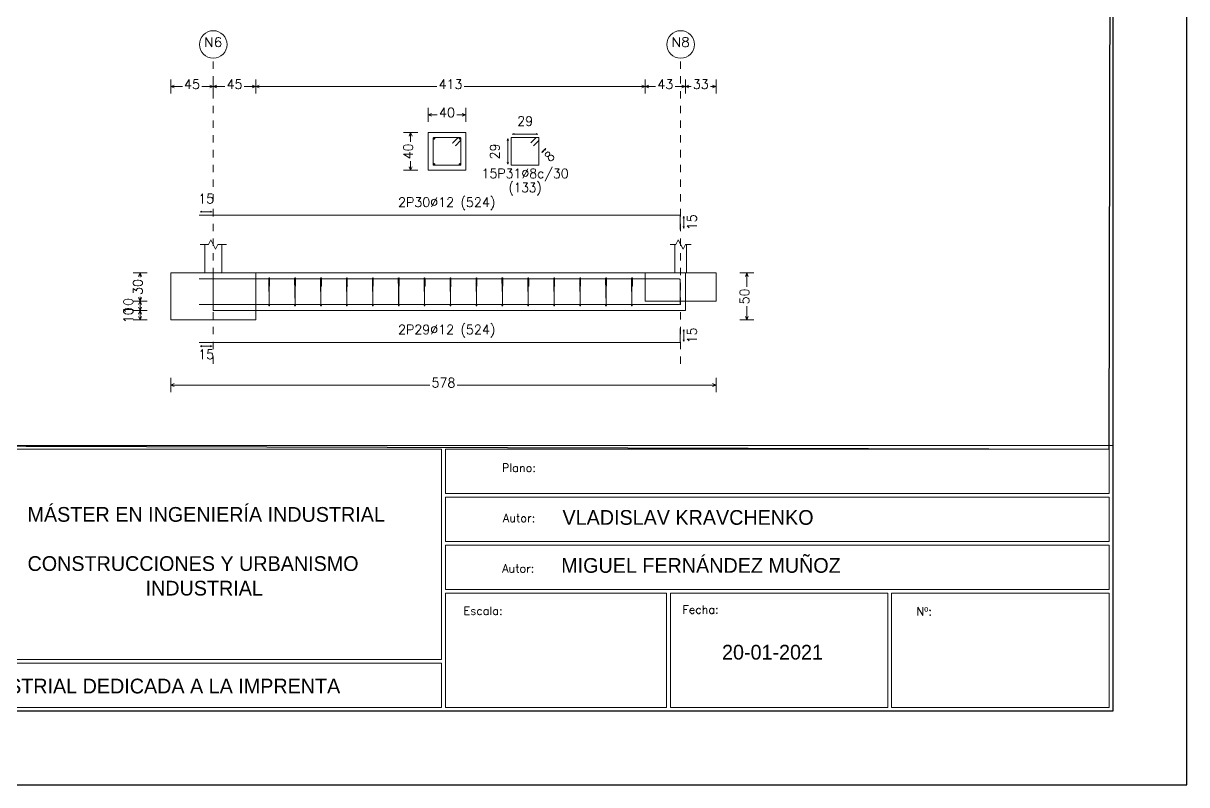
# Model space of a CAD drawing. Header units: millimetres. Extents: x -252 to 259, y -4 to 137.
# Drawn here: x 242.91 to 258.68, y 23.3 to 33.63 of the extents above; entities that cross this region are included whole.
import ezdxf
from ezdxf.enums import TextEntityAlignment as Align

# ---------------------------------------------------------------- set-up
doc = ezdxf.new("R2010")
doc.units = ezdxf.units.MM
doc.linetypes.add('CYPE_PUNTO', pattern=[0.075, 0, -0.075])
doc.layers.get('0').update_dxf_attribs({"lineweight": 0})
for name, color, linetype, lineweight in [('CIM_COTAS', 2, 'Continuous', 0), ('CIM_DIB_ARMADOS', 4, 'Continuous', 0), ('CIM_GEOMETRIA', 2, 'Continuous', 0), ('CIM_TXT_ARMADOS', 3, 'Continuous', 0)]:
    doc.layers.add(name, color=color, linetype=linetype, lineweight=lineweight)
doc.layers.add('VG', color=7, linetype='Continuous')
doc.styles.add('CYPETXT', font='romans__.ttf', dxfattribs={"height": 0.2})

# ---------------------------------------------------------------- blocks, each defined once
blk = doc.blocks.new('PLANTILLA')
for p, q in [((72903.71, 49199.611), (72885.71, 49199.611)), ((72885.76, 49199.561), (72894.61, 49199.561)), ((72894.61, 49199.561), (72894.61, 49198.911)), ((72894.66, 49199.561), (72903.66, 49199.561)), ((72894.66, 49198.961), (72894.66, 49199.561)), ((72903.66, 49199.561), (72903.66, 49198.961)), ((72903.71, 49196.011), (72903.71, 49199.611)), ((72894.61, 49198.911), (72894.61, 49198.261)), ((72903.66, 49198.961), (72894.66, 49198.961)), ((72894.66, 49198.911), (72903.66, 49198.911)), ((72894.66, 49198.311), (72894.66, 49198.911)), ((72903.66, 49198.911), (72903.66, 49198.311)), ((72894.61, 49198.261), (72894.61, 49197.611)), ((72903.66, 49198.311), (72894.66, 49198.311)), ((72894.66, 49198.261), (72903.66, 49198.261)), ((72894.66, 49197.661), (72894.66, 49198.261)), ((72903.66, 49198.261), (72903.66, 49197.661)), ((72903.66, 49197.661), (72894.66, 49197.661)), ((72894.61, 49197.611), (72894.61, 49196.711)), ((72894.66, 49197.611), (72897.66, 49197.611)), ((72894.66, 49197.611), (72894.66, 49196.061)), ((72897.66, 49196.061), (72897.66, 49197.611)), ((72897.71, 49197.611), (72900.66, 49197.611)), ((72897.71, 49196.061), (72897.71, 49197.611)), ((72900.66, 49196.061), (72900.66, 49197.611)), ((72900.71, 49197.611), (72903.66, 49197.611)), ((72900.71, 49196.061), (72900.71, 49197.611)), ((72903.66, 49197.611), (72903.66, 49196.061)), ((72885.76, 49196.711), (72894.61, 49196.711)), ((72894.61, 49196.661), (72885.76, 49196.661)), ((72894.61, 49196.661), (72894.61, 49196.061)), ((72894.61, 49196.061), (72885.76, 49196.061)), ((72897.66, 49196.061), (72894.66, 49196.061)), ((72900.66, 49196.061), (72897.71, 49196.061)), ((72903.66, 49196.061), (72900.71, 49196.061)), ((72885.71, 49196.011), (72903.71, 49196.011))]:
    blk.add_line(p, q)
at = {"layer": 'VG'}
for p, q in [((72904.71, 49195.011), (72904.71, 49224.711)), ((72903.71, 49223.711), (72903.71, 49196.011)), ((72903.71, 49196.011), (72864.71, 49196.011)), ((72862.71, 49195.011), (72904.71, 49195.011))]:
    blk.add_line(p, q, dxfattribs=at)
blk.add_lwpolyline([(72864.71, 49223.711), (72864.71, 49196.011), (72885.71, 49196.011), (72885.71, 49199.611), (72903.66, 49199.561), (72903.71, 49223.711), (72864.71, 49223.711)], close=True, dxfattribs=at)
at = {"char_height": 0.11204, "attachment_point": 1}
for s, insert in [('{\\Fsimplex8|c0;Plano:}', (72895.427, 49199.367)), ('{\\Fsimplex8|c0;Autor:}', (72895.441, 49198.685)), ('{\\Fsimplex8|c0;Autor:}', (72895.43, 49198.002)), ('{\\Fsimplex8|c0;Escala:}', (72894.907, 49197.426)), ('{\\Fsimplex8|c0;Fecha:}', (72897.875, 49197.443)), ('{\\Fsimplex8|c0;Nº:}', (72901.047, 49197.419))]:
    blk.add_mtext(s, dxfattribs=dict(at, insert=insert))
at = {"char_height": 0.2, "attachment_point": 1}
for s, width, insert in [('MÁSTER EN INGENIERÍA INDUSTRIAL\\P\\PCONSTRUCCIONES Y URBANISMO\\P^I^IINDUSTRIAL', 5.52485, (72888.996, 49198.778)), ('VLADISLAV KRAVCHENKO', 6.14205, (72896.248, 49198.737)), ('MIGUEL FERNÁNDEZ MUÑOZ', 6.14205, (72896.231, 49198.086)), ('20-01-2021', 2.08938, (72898.411, 49196.909)), ('NAVE INDUSTRIAL DEDICADA A LA IMPRENTA', 6.85352, (72887.276, 49196.45))]:
    blk.add_mtext_dynamic_manual_height_columns(s, width=width, gutter_width=1, heights=[0], dxfattribs=dict(at, insert=insert))

msp = doc.modelspace()

# ---------------------------------------------------------------- hatches: boundary and pattern name
at = {"layer": 'CIM_DIB_ARMADOS'}
h = msp.add_hatch(color=256, dxfattribs=at)
edge = h.paths.add_edge_path()
edge.add_arc((248.727, 32.002), 0.00102, 0, 360)
h = msp.add_hatch(color=256, dxfattribs=at)
edge = h.paths.add_edge_path()
edge.add_arc((248.764, 31.965), 0.00102, 0, 360)
h = msp.add_hatch(color=256, dxfattribs=at)
edge = h.paths.add_edge_path()
edge.add_arc((245.289, 30.159), 0.00102, 0, 360)
h = msp.add_hatch(color=256, dxfattribs=at)
edge = h.paths.add_edge_path()
edge.add_arc((246.232, 30.099), 0.00102, 0, 360)
h = msp.add_hatch(color=256, dxfattribs=at)
edge = h.paths.add_edge_path()
edge.add_arc((246.244, 30.062), 0.00102, 0, 360)
h = msp.add_hatch(color=256, dxfattribs=at)
edge = h.paths.add_edge_path()
edge.add_arc((246.584, 30.099), 0.00102, 0, 360)
h = msp.add_hatch(color=256, dxfattribs=at)
edge = h.paths.add_edge_path()
edge.add_arc((246.595, 30.062), 0.00102, 0, 360)
h = msp.add_hatch(color=256, dxfattribs=at)
edge = h.paths.add_edge_path()
edge.add_arc((246.935, 30.099), 0.00102, 0, 360)
h = msp.add_hatch(color=256, dxfattribs=at)
edge = h.paths.add_edge_path()
edge.add_arc((246.946, 30.062), 0.00102, 0, 360)
h = msp.add_hatch(color=256, dxfattribs=at)
edge = h.paths.add_edge_path()
edge.add_arc((247.286, 30.099), 0.00102, 0, 360)
h = msp.add_hatch(color=256, dxfattribs=at)
edge = h.paths.add_edge_path()
edge.add_arc((247.298, 30.062), 0.00102, 0, 360)
h = msp.add_hatch(color=256, dxfattribs=at)
edge = h.paths.add_edge_path()
edge.add_arc((247.638, 30.099), 0.00102, 0, 360)
h = msp.add_hatch(color=256, dxfattribs=at)
edge = h.paths.add_edge_path()
edge.add_arc((247.649, 30.062), 0.00102, 0, 360)
h = msp.add_hatch(color=256, dxfattribs=at)
edge = h.paths.add_edge_path()
edge.add_arc((247.989, 30.099), 0.00102, 0, 360)
h = msp.add_hatch(color=256, dxfattribs=at)
edge = h.paths.add_edge_path()
edge.add_arc((248, 30.062), 0.00102, 0, 360)
h = msp.add_hatch(color=256, dxfattribs=at)
edge = h.paths.add_edge_path()
edge.add_arc((248.34, 30.099), 0.00102, 0, 360)
h = msp.add_hatch(color=256, dxfattribs=at)
edge = h.paths.add_edge_path()
edge.add_arc((248.352, 30.062), 0.00102, 0, 360)
h = msp.add_hatch(color=256, dxfattribs=at)
edge = h.paths.add_edge_path()
edge.add_arc((248.692, 30.099), 0.00102, 0, 360)
h = msp.add_hatch(color=256, dxfattribs=at)
edge = h.paths.add_edge_path()
edge.add_arc((248.703, 30.062), 0.00102, 0, 360)
h = msp.add_hatch(color=256, dxfattribs=at)
edge = h.paths.add_edge_path()
edge.add_arc((249.043, 30.099), 0.00102, 0, 360)
h = msp.add_hatch(color=256, dxfattribs=at)
edge = h.paths.add_edge_path()
edge.add_arc((249.054, 30.062), 0.00102, 0, 360)
h = msp.add_hatch(color=256, dxfattribs=at)
edge = h.paths.add_edge_path()
edge.add_arc((249.394, 30.099), 0.00102, 0, 360)
h = msp.add_hatch(color=256, dxfattribs=at)
edge = h.paths.add_edge_path()
edge.add_arc((249.406, 30.062), 0.00102, 0, 360)
h = msp.add_hatch(color=256, dxfattribs=at)
edge = h.paths.add_edge_path()
edge.add_arc((249.746, 30.099), 0.00102, 0, 360)
h = msp.add_hatch(color=256, dxfattribs=at)
edge = h.paths.add_edge_path()
edge.add_arc((249.757, 30.062), 0.00102, 0, 360)
h = msp.add_hatch(color=256, dxfattribs=at)
edge = h.paths.add_edge_path()
edge.add_arc((250.097, 30.099), 0.00102, 0, 360)
h = msp.add_hatch(color=256, dxfattribs=at)
edge = h.paths.add_edge_path()
edge.add_arc((250.108, 30.062), 0.00102, 0, 360)
h = msp.add_hatch(color=256, dxfattribs=at)
edge = h.paths.add_edge_path()
edge.add_arc((250.448, 30.099), 0.00102, 0, 360)
h = msp.add_hatch(color=256, dxfattribs=at)
edge = h.paths.add_edge_path()
edge.add_arc((250.459, 30.062), 0.00102, 0, 360)
h = msp.add_hatch(color=256, dxfattribs=at)
edge = h.paths.add_edge_path()
edge.add_arc((250.8, 30.099), 0.00102, 0, 360)
h = msp.add_hatch(color=256, dxfattribs=at)
edge = h.paths.add_edge_path()
edge.add_arc((250.811, 30.062), 0.00102, 0, 360)
h = msp.add_hatch(color=256, dxfattribs=at)
edge = h.paths.add_edge_path()
edge.add_arc((251.151, 30.099), 0.00102, 0, 360)
h = msp.add_hatch(color=256, dxfattribs=at)
edge = h.paths.add_edge_path()
edge.add_arc((251.162, 30.062), 0.00102, 0, 360)
h = msp.add_hatch(color=256, dxfattribs=at)
edge = h.paths.add_edge_path()
edge.add_arc((251.81, 30.003), 0.00102, 0, 360)
h = msp.add_hatch(color=256, dxfattribs=at)
edge = h.paths.add_edge_path()
edge.add_arc((251.81, 29.967), 0.00102, 0, 360)
h = msp.add_hatch(color=256, dxfattribs=at)
edge = h.paths.add_edge_path()
edge.add_arc((245.289, 29.811), 0.00102, 0, 360)

# ---------------------------------------------------------------- linework, layer by layer
at = {"layer": 'CIM_COTAS', "linetype": 'CYPE_PUNTO'}
for p, q in [((245.481, 29.007), (245.481, 33.151)), ((251.817, 29.007), (251.817, 33.151))]:
    msp.add_line(p, q, dxfattribs=at)
at = {"layer": 'CIM_COTAS'}
for p, q in [((244.905, 32.671), (244.905, 32.863)), ((245.481, 32.671), (245.481, 32.863)), ((245.481, 32.671), (245.481, 32.863)), ((246.057, 32.671), (246.057, 32.863)), ((246.057, 32.671), (246.057, 32.863)), ((251.337, 32.671), (251.337, 32.863)), ((251.337, 32.671), (251.337, 32.863)), ((251.881, 32.671), (251.881, 32.863)), ((251.881, 32.671), (251.881, 32.863)), ((252.297, 32.671), (252.297, 32.863)), ((244.905, 32.767), (244.953, 32.787)), ((244.905, 32.767), (244.953, 32.748)), ((244.905, 32.767), (245.062, 32.767)), ((245.325, 32.767), (245.481, 32.767)), ((245.481, 32.767), (245.433, 32.787)), ((245.481, 32.767), (245.433, 32.748)), ((245.481, 32.767), (245.529, 32.787)), ((245.481, 32.767), (245.529, 32.748)), ((245.481, 32.767), (245.638, 32.767)), ((245.901, 32.767), (246.057, 32.767)), ((246.057, 32.767), (246.009, 32.787)), ((246.057, 32.767), (246.009, 32.748)), ((246.057, 32.767), (246.105, 32.787)), ((246.057, 32.767), (246.105, 32.748)), ((246.057, 32.767), (248.512, 32.767)), ((248.883, 32.767), (251.337, 32.767)), ((251.337, 32.767), (251.289, 32.787)), ((251.337, 32.767), (251.289, 32.748)), ((251.337, 32.767), (251.385, 32.787)), ((251.337, 32.767), (251.385, 32.748)), ((251.337, 32.767), (251.478, 32.767)), ((251.741, 32.767), (251.881, 32.767)), ((251.881, 32.767), (251.833, 32.787)), ((251.881, 32.767), (251.833, 32.748)), ((251.881, 32.767), (251.929, 32.787)), ((251.881, 32.767), (251.929, 32.748)), ((251.881, 32.767), (251.958, 32.767)), ((252.221, 32.767), (252.297, 32.767)), ((252.297, 32.767), (252.249, 32.787)), ((252.297, 32.767), (252.249, 32.748)), ((248.393, 32.287), (248.393, 32.479)), ((248.393, 32.383), (248.441, 32.403)), ((248.393, 32.383), (248.441, 32.364)), ((248.393, 32.383), (248.518, 32.383)), ((248.781, 32.383), (248.905, 32.383)), ((248.905, 32.383), (248.857, 32.403)), ((248.905, 32.383), (248.857, 32.364)), ((248.905, 32.287), (248.905, 32.479)), ((248.06, 32.144), (248.252, 32.144)), ((248.156, 32.144), (248.136, 32.096)), ((248.156, 32.144), (248.175, 32.096)), ((248.156, 32.019), (248.156, 32.144)), ((248.156, 31.632), (248.156, 31.756)), ((248.06, 31.632), (248.252, 31.632)), ((248.156, 31.632), (248.136, 31.68)), ((248.156, 31.632), (248.175, 31.68)), ((244.393, 30.241), (244.585, 30.241)), ((244.489, 30.241), (244.469, 30.193)), ((244.489, 30.241), (244.508, 30.193)), ((244.489, 30.18), (244.489, 30.241)), ((252.618, 30.241), (252.81, 30.241)), ((252.714, 30.241), (252.695, 30.193)), ((252.714, 30.241), (252.733, 30.193)), ((252.714, 30.052), (252.714, 30.241)), ((244.393, 29.857), (244.585, 29.857)), ((244.393, 29.857), (244.585, 29.857)), ((244.489, 29.857), (244.469, 29.905)), ((244.489, 29.857), (244.469, 29.809)), ((244.489, 29.857), (244.489, 29.917)), ((244.489, 29.857), (244.508, 29.905)), ((244.489, 29.857), (244.508, 29.809)), ((244.489, 29.729), (244.489, 29.857)), ((244.393, 29.729), (244.585, 29.729)), ((244.393, 29.729), (244.585, 29.729)), ((244.489, 29.729), (244.469, 29.777)), ((244.489, 29.729), (244.469, 29.681)), ((244.489, 29.729), (244.508, 29.777)), ((244.489, 29.729), (244.508, 29.681)), ((244.489, 29.601), (244.489, 29.729)), ((252.714, 29.601), (252.714, 29.789)), ((244.393, 29.601), (244.585, 29.601)), ((244.489, 29.601), (244.469, 29.649)), ((244.489, 29.601), (244.508, 29.649)), ((252.618, 29.601), (252.81, 29.601)), ((252.714, 29.601), (252.695, 29.649)), ((252.714, 29.601), (252.733, 29.649)), ((244.905, 28.623), (244.905, 28.815)), ((244.905, 28.719), (244.953, 28.738)), ((244.905, 28.719), (244.953, 28.7)), ((244.905, 28.719), (248.416, 28.719)), ((248.787, 28.719), (252.297, 28.719)), ((252.297, 28.719), (252.249, 28.738)), ((252.297, 28.719), (252.249, 28.7)), ((252.297, 28.623), (252.297, 28.815))]:
    msp.add_line(p, q, dxfattribs=at)
for centre in [(245.481, 33.338), (251.817, 33.338)]:
    msp.add_circle(centre, 0.187, dxfattribs=at)
at = {"layer": 'CIM_DIB_ARMADOS'}
for p, q in [((248.464, 32.062), (248.487, 32.062)), ((248.475, 32.05), (248.475, 32.073)), ((248.812, 32.062), (248.835, 32.062)), ((248.823, 32.05), (248.823, 32.073)), ((248.464, 31.714), (248.487, 31.714)), ((248.475, 31.702), (248.475, 31.725)), ((248.812, 31.714), (248.835, 31.714)), ((248.823, 31.702), (248.823, 31.725))]:
    msp.add_line(p, q, dxfattribs=at)
for points in [[(248.764, 31.965), (248.833, 32.034), (248.835, 32.038), (248.836, 32.042), (248.836, 32.064), (248.835, 32.069), (248.831, 32.073), (248.826, 32.075), (248.473, 32.075), (248.467, 32.073), (248.464, 32.069), (248.462, 32.064), (248.462, 31.711), (248.464, 31.706), (248.467, 31.702), (248.473, 31.701), (248.826, 31.701), (248.831, 31.702), (248.835, 31.706), (248.836, 31.711), (248.836, 32.064), (248.835, 32.069), (248.831, 32.073), (248.826, 32.075), (248.803, 32.075), (248.799, 32.074), (248.796, 32.072), (248.727, 32.002)], [(249.823, 31.965), (249.895, 32.037), (249.895, 32.075), (249.521, 32.075), (249.521, 31.701), (249.895, 31.701), (249.895, 32.075), (249.858, 32.075), (249.785, 32.002)], [(245.289, 31.022), (245.481, 31.022), (251.81, 31.022), (251.81, 30.83)], [(245.289, 30.159), (245.481, 30.159), (251.797, 30.159), (251.803, 30.157), (251.808, 30.153), (251.81, 30.146), (251.81, 29.967)], [(246.244, 30.062), (246.244, 30.132), (246.244, 30.135), (246.244, 30.139), (246.243, 30.162), (246.243, 30.167), (246.243, 30.17), (246.243, 30.172), (246.238, 30.172), (246.238, 30.17), (246.238, 30.167), (246.238, 30.162), (246.238, 29.808), (246.238, 29.803), (246.238, 29.799), (246.238, 29.798), (246.238, 29.799), (246.238, 29.803), (246.238, 29.808), (246.233, 30.162), (246.233, 30.167), (246.233, 30.17), (246.233, 30.172), (246.232, 30.172), (246.232, 30.171), (246.232, 30.169), (246.232, 30.099)], [(246.595, 30.062), (246.595, 30.132), (246.595, 30.135), (246.595, 30.139), (246.595, 30.162), (246.595, 30.167), (246.594, 30.17), (246.594, 30.172), (246.589, 30.172), (246.589, 30.17), (246.589, 30.167), (246.589, 30.162), (246.589, 29.808), (246.589, 29.803), (246.589, 29.799), (246.589, 29.798), (246.589, 29.799), (246.589, 29.803), (246.589, 29.808), (246.584, 30.162), (246.584, 30.167), (246.584, 30.17), (246.584, 30.172), (246.584, 30.172), (246.584, 30.171), (246.584, 30.169), (246.584, 30.099)], [(246.946, 30.062), (246.946, 30.132), (246.946, 30.135), (246.946, 30.139), (246.946, 30.162), (246.946, 30.167), (246.946, 30.17), (246.946, 30.172), (246.941, 30.172), (246.941, 30.17), (246.941, 30.167), (246.941, 30.162), (246.941, 29.808), (246.941, 29.803), (246.941, 29.799), (246.941, 29.798), (246.941, 29.799), (246.941, 29.803), (246.941, 29.808), (246.936, 30.162), (246.936, 30.167), (246.935, 30.17), (246.935, 30.172), (246.935, 30.172), (246.935, 30.171), (246.935, 30.169), (246.935, 30.099)], [(247.298, 30.062), (247.298, 30.132), (247.298, 30.135), (247.298, 30.139), (247.297, 30.162), (247.297, 30.167), (247.297, 30.17), (247.297, 30.172), (247.292, 30.172), (247.292, 30.17), (247.292, 30.167), (247.292, 30.162), (247.292, 29.808), (247.292, 29.803), (247.292, 29.799), (247.292, 29.798), (247.292, 29.799), (247.292, 29.803), (247.292, 29.808), (247.287, 30.162), (247.287, 30.167), (247.287, 30.17), (247.287, 30.172), (247.286, 30.172), (247.286, 30.171), (247.286, 30.169), (247.286, 30.099)], [(247.649, 30.062), (247.649, 30.132), (247.649, 30.135), (247.649, 30.139), (247.649, 30.162), (247.648, 30.167), (247.648, 30.17), (247.648, 30.172), (247.643, 30.172), (247.643, 30.17), (247.643, 30.167), (247.643, 30.162), (247.643, 29.808), (247.643, 29.803), (247.643, 29.799), (247.643, 29.798), (247.643, 29.799), (247.643, 29.803), (247.643, 29.808), (247.638, 30.162), (247.638, 30.167), (247.638, 30.17), (247.638, 30.172), (247.638, 30.172), (247.638, 30.171), (247.638, 30.169), (247.638, 30.099)], [(248, 30.062), (248, 30.132), (248, 30.135), (248, 30.139), (248, 30.162), (248, 30.167), (248, 30.17), (248, 30.172), (247.995, 30.172), (247.995, 30.17), (247.995, 30.167), (247.995, 30.162), (247.995, 29.808), (247.995, 29.803), (247.995, 29.799), (247.995, 29.798), (247.995, 29.799), (247.995, 29.803), (247.994, 29.808), (247.99, 30.162), (247.99, 30.167), (247.989, 30.17), (247.989, 30.172), (247.989, 30.172), (247.989, 30.171), (247.989, 30.169), (247.989, 30.099)], [(248.352, 30.062), (248.352, 30.132), (248.352, 30.135), (248.352, 30.139), (248.351, 30.162), (248.351, 30.167), (248.351, 30.17), (248.351, 30.172), (248.346, 30.172), (248.346, 30.17), (248.346, 30.167), (248.346, 30.162), (248.346, 29.808), (248.346, 29.803), (248.346, 29.799), (248.346, 29.798), (248.346, 29.799), (248.346, 29.803), (248.346, 29.808), (248.341, 30.162), (248.341, 30.167), (248.341, 30.17), (248.341, 30.172), (248.34, 30.172), (248.34, 30.171), (248.34, 30.169), (248.34, 30.099)], [(248.703, 30.062), (248.703, 30.132), (248.703, 30.135), (248.703, 30.139), (248.703, 30.162), (248.702, 30.167), (248.702, 30.17), (248.702, 30.172), (248.697, 30.172), (248.697, 30.17), (248.697, 30.167), (248.697, 30.162), (248.697, 29.808), (248.697, 29.803), (248.697, 29.799), (248.697, 29.798), (248.697, 29.799), (248.697, 29.803), (248.697, 29.808), (248.692, 30.162), (248.692, 30.167), (248.692, 30.17), (248.692, 30.172), (248.692, 30.172), (248.692, 30.171), (248.692, 30.169), (248.692, 30.099)], [(249.054, 30.062), (249.054, 30.132), (249.054, 30.135), (249.054, 30.139), (249.054, 30.162), (249.054, 30.167), (249.054, 30.17), (249.054, 30.172), (249.049, 30.172), (249.049, 30.17), (249.049, 30.167), (249.049, 30.162), (249.049, 29.808), (249.049, 29.803), (249.049, 29.799), (249.049, 29.798), (249.049, 29.799), (249.049, 29.803), (249.048, 29.808), (249.044, 30.162), (249.044, 30.167), (249.043, 30.17), (249.043, 30.172), (249.043, 30.172), (249.043, 30.171), (249.043, 30.169), (249.043, 30.099)], [(249.406, 30.062), (249.406, 30.132), (249.406, 30.135), (249.405, 30.139), (249.405, 30.162), (249.405, 30.167), (249.405, 30.17), (249.405, 30.172), (249.4, 30.172), (249.4, 30.17), (249.4, 30.167), (249.4, 30.162), (249.4, 29.808), (249.4, 29.803), (249.4, 29.799), (249.4, 29.798), (249.4, 29.799), (249.4, 29.803), (249.4, 29.808), (249.395, 30.162), (249.395, 30.167), (249.395, 30.17), (249.395, 30.172), (249.394, 30.172), (249.394, 30.171), (249.394, 30.169), (249.394, 30.099)], [(249.757, 30.062), (249.757, 30.132), (249.757, 30.135), (249.757, 30.139), (249.756, 30.162), (249.756, 30.167), (249.756, 30.17), (249.756, 30.172), (249.751, 30.172), (249.751, 30.17), (249.751, 30.167), (249.751, 30.162), (249.751, 29.808), (249.751, 29.803), (249.751, 29.799), (249.751, 29.798), (249.751, 29.799), (249.751, 29.803), (249.751, 29.808), (249.746, 30.162), (249.746, 30.167), (249.746, 30.17), (249.746, 30.172), (249.746, 30.172), (249.746, 30.171), (249.746, 30.169), (249.746, 30.099)], [(250.108, 30.062), (250.108, 30.132), (250.108, 30.135), (250.108, 30.139), (250.108, 30.162), (250.108, 30.167), (250.108, 30.17), (250.108, 30.172), (250.103, 30.172), (250.103, 30.17), (250.103, 30.167), (250.103, 30.162), (250.103, 29.808), (250.103, 29.803), (250.103, 29.799), (250.103, 29.798), (250.103, 29.799), (250.102, 29.803), (250.102, 29.808), (250.098, 30.162), (250.097, 30.167), (250.097, 30.17), (250.097, 30.172), (250.097, 30.172), (250.097, 30.171), (250.097, 30.169), (250.097, 30.099)], [(250.459, 30.062), (250.459, 30.132), (250.459, 30.135), (250.459, 30.139), (250.459, 30.162), (250.459, 30.167), (250.459, 30.17), (250.459, 30.172), (250.454, 30.172), (250.454, 30.17), (250.454, 30.167), (250.454, 30.162), (250.454, 29.808), (250.454, 29.803), (250.454, 29.799), (250.454, 29.798), (250.454, 29.799), (250.454, 29.803), (250.454, 29.808), (250.449, 30.162), (250.449, 30.167), (250.449, 30.17), (250.449, 30.172), (250.448, 30.172), (250.448, 30.171), (250.448, 30.169), (250.448, 30.099)], [(250.811, 30.062), (250.811, 30.132), (250.811, 30.135), (250.811, 30.139), (250.81, 30.162), (250.81, 30.167), (250.81, 30.17), (250.81, 30.172), (250.805, 30.172), (250.805, 30.17), (250.805, 30.167), (250.805, 30.162), (250.805, 29.808), (250.805, 29.803), (250.805, 29.799), (250.805, 29.798), (250.805, 29.799), (250.805, 29.803), (250.805, 29.808), (250.8, 30.162), (250.8, 30.167), (250.8, 30.17), (250.8, 30.172), (250.8, 30.172), (250.8, 30.171), (250.8, 30.169), (250.8, 30.099)], [(251.162, 30.062), (251.162, 30.132), (251.162, 30.135), (251.162, 30.139), (251.162, 30.162), (251.162, 30.167), (251.162, 30.17), (251.161, 30.172), (251.157, 30.172), (251.157, 30.17), (251.156, 30.167), (251.156, 30.162), (251.156, 29.808), (251.156, 29.803), (251.156, 29.799), (251.156, 29.798), (251.156, 29.799), (251.156, 29.803), (251.156, 29.808), (251.151, 30.162), (251.151, 30.167), (251.151, 30.17), (251.151, 30.172), (251.151, 30.172), (251.151, 30.171), (251.151, 30.169), (251.151, 30.099)], [(245.289, 29.811), (245.481, 29.811), (251.797, 29.811), (251.803, 29.813), (251.808, 29.817), (251.81, 29.824), (251.81, 30.003)], [(245.289, 29.295), (245.481, 29.295), (251.81, 29.295), (251.81, 29.487)]]:
    msp.add_lwpolyline(points, dxfattribs=at)
for centre, radius in [((248.475, 32.062), 0.00768), ((248.823, 32.062), 0.00768), ((248.727, 32.002), 0.00102), ((248.764, 31.965), 0.00102), ((248.475, 31.714), 0.00768), ((248.823, 31.714), 0.00768), ((245.289, 30.159), 0.00102), ((246.232, 30.099), 0.00102), ((246.244, 30.062), 0.00102), ((246.584, 30.099), 0.00102), ((246.595, 30.062), 0.00102), ((246.935, 30.099), 0.00102), ((246.946, 30.062), 0.00102), ((247.286, 30.099), 0.00102), ((247.298, 30.062), 0.00102), ((247.638, 30.099), 0.00102), ((247.649, 30.062), 0.00102), ((247.989, 30.099), 0.00102), ((248, 30.062), 0.00102), ((248.34, 30.099), 0.00102), ((248.352, 30.062), 0.00102), ((248.692, 30.099), 0.00102), ((248.703, 30.062), 0.00102), ((249.043, 30.099), 0.00102), ((249.054, 30.062), 0.00102), ((249.394, 30.099), 0.00102), ((249.406, 30.062), 0.00102), ((249.746, 30.099), 0.00102), ((249.757, 30.062), 0.00102), ((250.097, 30.099), 0.00102), ((250.108, 30.062), 0.00102), ((250.448, 30.099), 0.00102), ((250.459, 30.062), 0.00102), ((250.8, 30.099), 0.00102), ((250.811, 30.062), 0.00102), ((251.151, 30.099), 0.00102), ((251.162, 30.062), 0.00102), ((251.81, 30.003), 0.00102), ((251.81, 29.967), 0.00102), ((245.289, 29.811), 0.00102), ((246.238, 29.798), 0.00512), ((246.589, 29.798), 0.00512), ((246.941, 29.798), 0.00512), ((247.292, 29.798), 0.00512), ((247.643, 29.798), 0.00512), ((247.995, 29.798), 0.00512), ((248.346, 29.798), 0.00512), ((248.697, 29.798), 0.00512), ((249.049, 29.798), 0.00512), ((249.4, 29.798), 0.00512), ((249.751, 29.798), 0.00512), ((250.103, 29.798), 0.00512), ((250.454, 29.798), 0.00512), ((250.805, 29.798), 0.00512), ((251.156, 29.798), 0.00512)]:
    msp.add_circle(centre, radius, dxfattribs=at)
at = {"layer": 'CIM_GEOMETRIA'}
for p, q in [((245.366, 30.625), (245.366, 30.241)), ((245.596, 30.241), (245.596, 30.625)), ((251.74, 30.625), (251.74, 30.241)), ((251.894, 30.241), (251.894, 30.625)), ((244.905, 30.241), (246.057, 30.241)), ((244.905, 30.241), (244.905, 29.601)), ((245.596, 30.241), (245.366, 30.241)), ((245.481, 29.729), (245.481, 30.241)), ((251.881, 30.241), (245.481, 30.241)), ((246.057, 29.601), (246.057, 30.241)), ((251.337, 30.241), (252.297, 30.241)), ((251.337, 30.241), (251.337, 29.857)), ((251.894, 30.241), (251.74, 30.241)), ((251.881, 30.241), (251.881, 29.729)), ((252.297, 29.857), (252.297, 30.241)), ((252.297, 29.857), (251.337, 29.857)), ((245.481, 29.729), (251.881, 29.729)), ((246.057, 29.601), (244.905, 29.601))]:
    msp.add_line(p, q, dxfattribs=at)
msp.add_lwpolyline([(248.393, 32.144), (248.393, 31.632), (248.905, 31.632), (248.905, 32.144), (248.393, 32.144)], close=True, dxfattribs=at)
for points in [[(245.302, 30.625), (245.417, 30.625), (245.449, 30.689), (245.513, 30.561), (245.545, 30.625), (245.66, 30.625)], [(251.676, 30.625), (251.753, 30.625), (251.785, 30.689), (251.849, 30.561), (251.881, 30.625), (251.958, 30.625)]]:
    msp.add_lwpolyline(points, dxfattribs=at)
at = {"layer": 'CIM_TXT_ARMADOS'}
for p, q in [((249.465, 32.036), (249.473, 32.062)), ((249.481, 32.036), (249.473, 32.062)), ((249.473, 32.062), (249.473, 31.714)), ((249.56, 32.131), (249.534, 32.123)), ((249.56, 32.115), (249.534, 32.123)), ((249.882, 32.123), (249.534, 32.123)), ((249.856, 32.131), (249.882, 32.123)), ((249.856, 32.115), (249.882, 32.123)), ((249.934, 31.872), (249.988, 31.926)), ((249.946, 31.896), (249.934, 31.872)), ((249.957, 31.885), (249.934, 31.872)), ((249.964, 31.914), (249.988, 31.926)), ((249.975, 31.903), (249.988, 31.926)), ((249.465, 31.739), (249.473, 31.714)), ((249.481, 31.739), (249.473, 31.714)), ((245.328, 31.078), (245.302, 31.07)), ((245.443, 31.078), (245.468, 31.07)), ((245.328, 31.062), (245.302, 31.07)), ((245.302, 31.07), (245.468, 31.07)), ((245.443, 31.062), (245.468, 31.07)), ((251.85, 30.984), (251.858, 31.009)), ((251.866, 30.984), (251.858, 31.009)), ((251.858, 31.009), (251.858, 30.843)), ((251.85, 30.869), (251.858, 30.843)), ((251.866, 30.869), (251.858, 30.843)), ((251.85, 29.448), (251.858, 29.474)), ((251.866, 29.448), (251.858, 29.474)), ((251.858, 29.308), (251.858, 29.474)), ((245.328, 29.255), (245.302, 29.247)), ((245.328, 29.239), (245.302, 29.247)), ((245.302, 29.247), (245.468, 29.247)), ((245.443, 29.255), (245.468, 29.247)), ((245.443, 29.239), (245.468, 29.247)), ((251.85, 29.334), (251.858, 29.308)), ((251.866, 29.334), (251.858, 29.308))]:
    msp.add_line(p, q, dxfattribs=at)

# ---------------------------------------------------------------- block references
msp.add_blockref('PLANTILLA', (-72646.033, -49171.714))

# ---------------------------------------------------------------- texts
at = {"layer": 'CIM_COTAS', "style": 'CYPETXT'}
for s, width, p, p2 in [('N6', 0.950013, (245.358, 33.306), (245.604, 33.306)), ('N8', 0.950013, (251.694, 33.306), (251.94, 33.306)), ('45', 0.872087, (245.086, 32.735), (245.301, 32.735)), ('45', 0.872087, (245.662, 32.735), (245.877, 32.735)), ('413', 0.872087, (248.536, 32.735), (248.859, 32.735)), ('43', 0.872087, (251.502, 32.735), (251.717, 32.735)), ('33', 0.872087, (251.982, 32.735), (252.197, 32.735)), ('40', 0.872087, (248.542, 32.351), (248.757, 32.351)), ('578', 0.872087, (248.44, 28.687), (248.763, 28.687))]:
    msp.add_text(s, height=0.128, dxfattribs=dict(at, width=width)).set_placement(p, p2, align=Align.FIT)
at = {"layer": 'CIM_COTAS', "style": 'CYPETXT', "width": 0.872087}
for s, p, p2 in [('40', (248.188, 31.78), (248.188, 31.995)), ('30', (244.521, 29.941), (244.521, 30.156)), ('50', (252.746, 29.813), (252.746, 30.028)), ('10', (244.393, 29.685), (244.393, 29.9)), ('10', (244.393, 29.557), (244.393, 29.772))]:
    msp.add_text(s, height=0.128, rotation=90, dxfattribs=at).set_placement(p, p2, align=Align.FIT)
at = {"layer": 'CIM_TXT_ARMADOS', "style": 'CYPETXT'}
for s, width, p, p2 in [('29', 0.872087, (249.601, 32.235), (249.816, 32.235)), ('15P31%%c8c/30', 0.870564, (249.118, 31.525), (250.299, 31.525)), ('(133)', 0.825691, (249.483, 31.333), (249.933, 31.333)), ('15', 0.872087, (245.278, 31.182), (245.493, 31.182)), ('2P30%%c12 (524)', 0.858421, (247.986, 31.134), (249.305, 31.134)), ('2P29%%c12 (524)', 0.858421, (247.986, 29.407), (249.305, 29.407)), ('15', 0.872087, (245.278, 29.071), (245.493, 29.071))]:
    msp.add_text(s, height=0.128, dxfattribs=dict(at, width=width)).set_placement(p, p2, align=Align.FIT)
at = {"layer": 'CIM_TXT_ARMADOS', "style": 'CYPETXT', "width": 0.872087}
for s, rotation, p, p2 in [('29', 90, (249.361, 31.78), (249.361, 31.995)), ('8', 45, (250.047, 31.737), (250.123, 31.813)), ('15', 90, (252.034, 30.819), (252.034, 31.034)), ('15', 90, (252.034, 29.284), (252.034, 29.499))]:
    msp.add_text(s, height=0.128, rotation=rotation, dxfattribs=at).set_placement(p, p2, align=Align.FIT)

doc.saveas('drawing.dxf')
